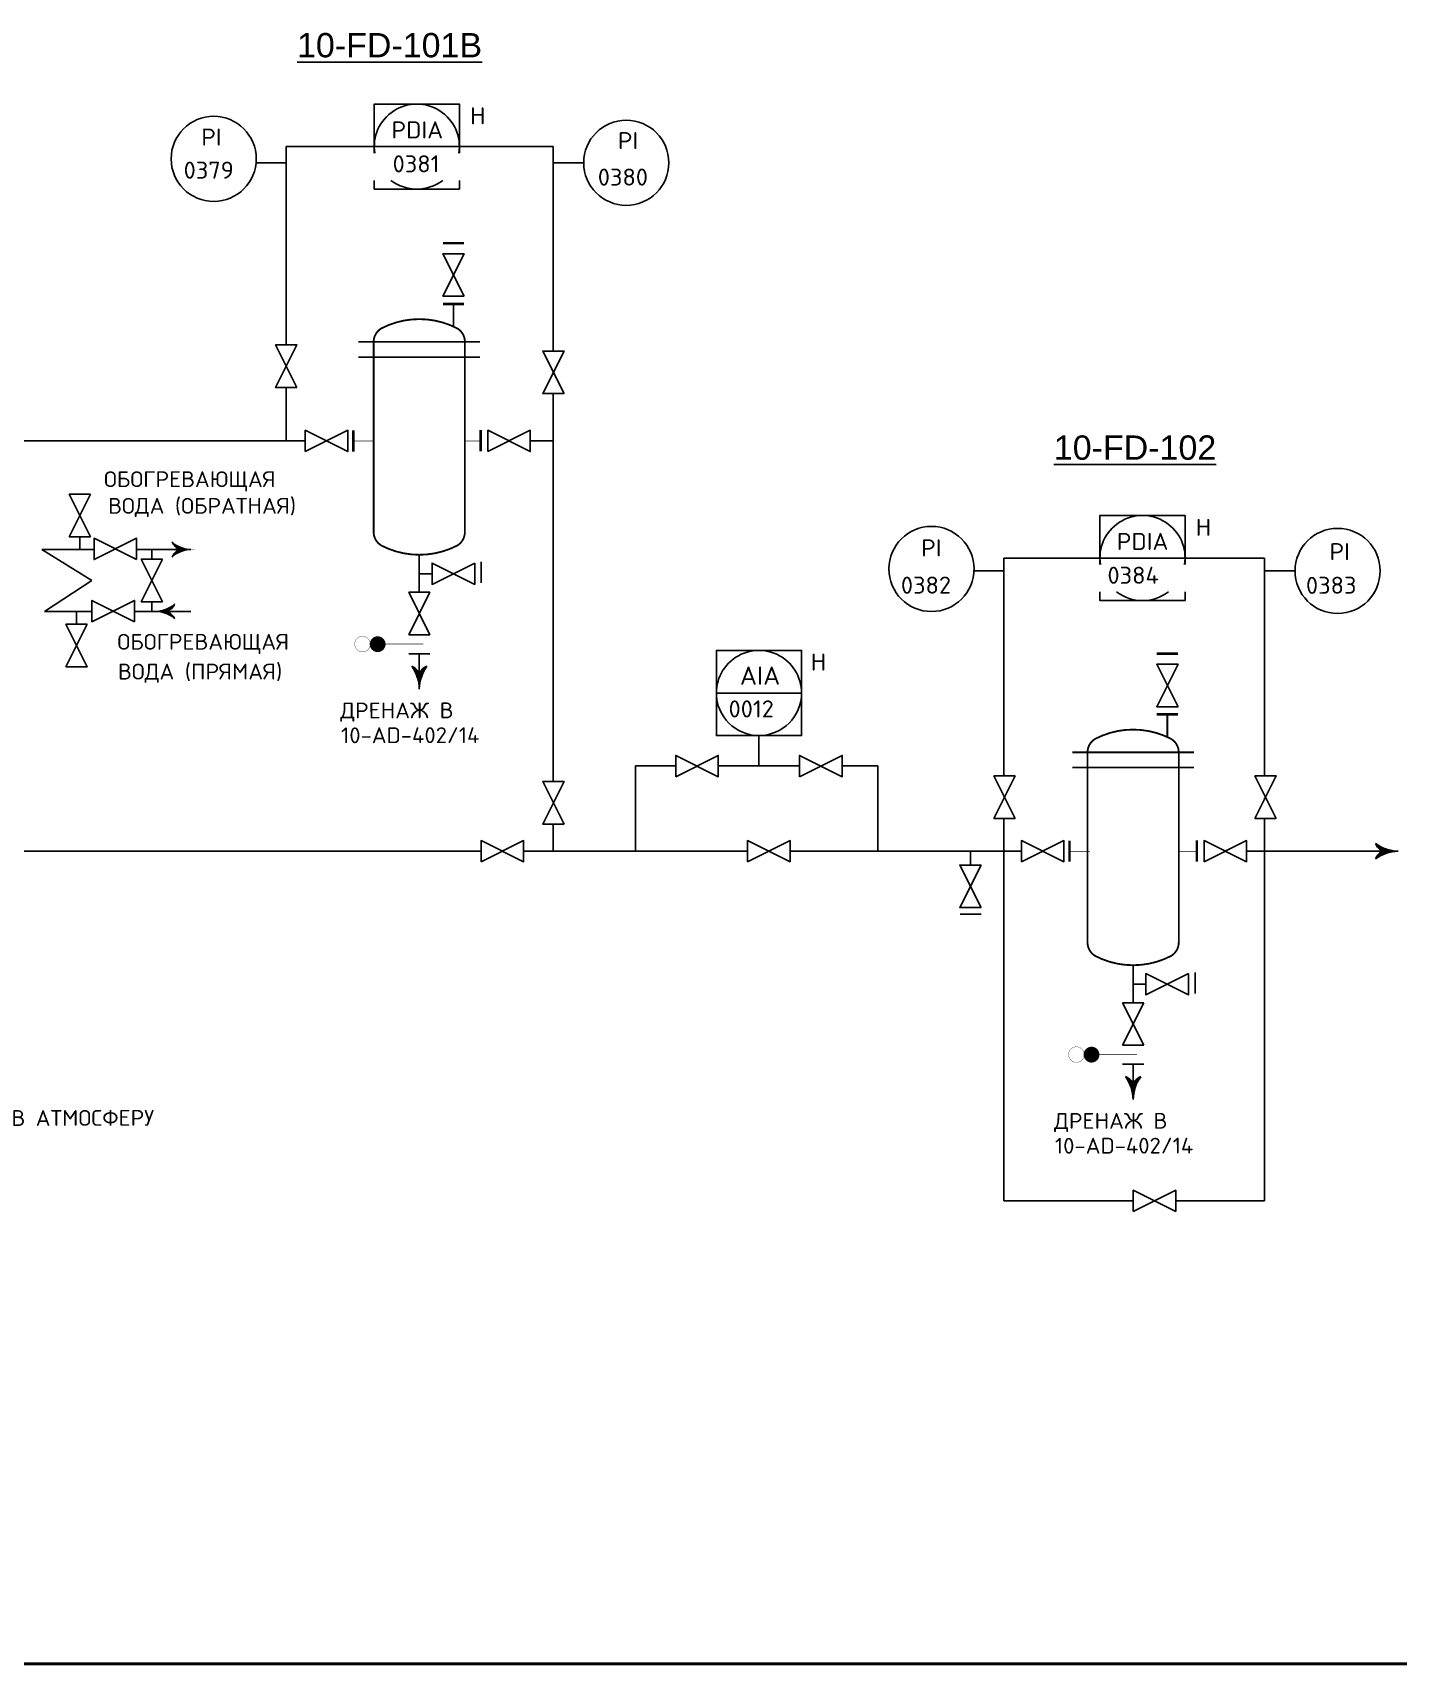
# Model space of a CAD drawing. Extents: x 273 to 369.6, y 155.2 to 188.3.
# Drawn here: x 294.56 to 305.79, y 159 to 172.42 of the extents above; entities that cross this region are included whole.
import ezdxf

# ---------------------------------------------------------------- set-up
doc = ezdxf.new("R2010")
doc.units = 0
doc.linetypes.add('DASH', pattern=[0.15625, 0.09375, -0.0625])
doc.layers.get('0').update_dxf_attribs({"linetype": 'CONTINUOUS'})
for name, color, linetype in [('IN-DIM', 163, 'CONTINUOUS'), ('IN-EQUIPMENT', 7, 'CONTINUOUS'), ('IN-INST-TAP', 7, 'CONTINUOUS'), ('IN-MIN-PROC', 7, 'CONTINUOUS'), ('IN-TEXT', 51, 'CONTINUOUS')]:
    doc.layers.add(name, color=color, linetype=linetype)
doc.styles.add('HELV', font='HELV', dxfattribs={"height": 0.15})
doc.styles.add('S1', font='SIMPLEX.shx')
doc.styles.add('SIMPLEX', font='SIMPLEX')

msp = doc.modelspace()

# ---------------------------------------------------------------- linework, layer by layer
at = {"linetype": 'CONTINUOUS'}
for p, q in [((297.373, 171.482), (298.073, 171.482)), ((303.339, 168.099), (304.039, 168.099)), ((300.186, 166.989), (300.886, 166.989))]:
    msp.add_line(p, q, dxfattribs=at)
at = {"color": 2}
for p, q in [((294.953, 168.169), (294.953, 168.274)), ((298.253, 167.894), (298.253, 168.067)), ((297.849, 167.969), (297.743, 167.969)), ((294.925, 167.555), (294.925, 167.66)), ((302.275, 165.574), (302.275, 165.679)), ((302.19, 165.17), (302.363, 165.17)), ((304.121, 164.519), (304.121, 164.692)), ((303.717, 164.594), (303.612, 164.594))]:
    msp.add_line(p, q, dxfattribs=at)
at = {"color": 5, "linetype": 'CONTINUOUS'}
for p, q in [((295.051, 167.913), (294.639, 168.169)), ((294.639, 168.169), (295.069, 168.169)), ((295.419, 168.169), (295.489, 168.169)), ((295.42, 168.169), (295.864, 168.169)), ((295.545, 168.169), (295.545, 168.09)), ((294.662, 167.66), (295.051, 167.913)), ((294.662, 167.66), (295.052, 167.66)), ((295.4, 167.66), (295.864, 167.66))]:
    msp.add_line(p, q, dxfattribs=at)
at = {"color": 5}
msp.add_line((295.545, 167.74), (295.545, 167.66), dxfattribs=at)
at = {"color": 6}
for p, q in [((274.75, 159.013), (352.218, 159.013, -0.005)), ((274.75, 159.002), (352.234, 159.002))]:
    msp.add_line(p, q, dxfattribs=at)
for points in [[(298.073, 171.428), (298.073, 171.832), (297.373, 171.832), (297.373, 171.428)], [(297.373, 171.204), (297.373, 171.132), (298.073, 171.132), (298.073, 171.204)], [(304.039, 168.045), (304.039, 168.449), (303.339, 168.449), (303.339, 168.045)], [(303.339, 167.821), (303.339, 167.749), (304.039, 167.749), (304.039, 167.821)], [(300.886, 166.935), (300.886, 167.339), (300.186, 167.339), (300.186, 166.935)], [(300.186, 166.989), (300.186, 166.639), (300.886, 166.639), (300.886, 166.989)]]:
    msp.add_lwpolyline(points)
at = {"color": 2, "const_width": 0.021}
for points in [[(297.937, 170.688), (298.112, 170.688)], [(303.806, 167.313), (303.981, 167.313)]]:
    msp.add_lwpolyline(points, dxfattribs=at)
at = {"color": 2}
for points in [[(298.112, 170.251), (297.937, 170.601), (298.112, 170.601), (297.937, 170.251)], [(296.737, 169.501), (296.562, 169.851), (296.737, 169.851), (296.562, 169.501)], [(298.933, 169.451), (298.758, 169.801), (298.933, 169.801), (298.758, 169.451)], [(296.805, 168.974), (297.155, 169.149), (297.155, 168.974), (296.805, 169.149)], [(298.306, 168.974), (298.656, 169.149), (298.656, 168.974), (298.306, 169.149)], [(295.04, 168.624), (294.865, 168.274), (295.04, 168.274), (294.865, 168.624)], [(295.419, 168.086), (295.069, 168.261), (295.069, 168.086), (295.419, 168.261)], [(295.632, 168.09), (295.457, 167.74), (295.632, 167.74), (295.457, 168.09)], [(298.199, 168.057), (297.849, 167.882), (297.849, 168.057), (298.199, 167.882)], [(295.402, 167.575), (295.052, 167.75), (295.052, 167.575), (295.402, 167.75)], [(295.013, 167.555), (294.838, 167.205), (295.013, 167.205), (294.838, 167.555)], [(303.981, 166.876), (303.806, 167.226), (303.981, 167.226), (303.806, 166.876)], [(299.851, 166.301), (300.201, 166.476), (300.201, 166.301), (299.851, 166.476)], [(300.87, 166.301), (301.22, 166.476), (301.22, 166.301), (300.87, 166.476)], [(298.933, 165.911), (298.758, 166.261), (298.933, 166.261), (298.758, 165.911)], [(302.642, 165.958), (302.467, 166.308), (302.642, 166.308), (302.467, 165.958)], [(304.788, 165.958), (304.613, 166.308), (304.788, 166.308), (304.613, 165.958)], [(298.251, 165.601), (298.601, 165.776), (298.601, 165.601), (298.251, 165.776)], [(300.441, 165.601), (300.791, 165.776), (300.791, 165.601), (300.441, 165.776)], [(302.693, 165.601), (303.043, 165.776), (303.043, 165.601), (302.693, 165.776)], [(304.195, 165.601), (304.545, 165.776), (304.545, 165.601), (304.195, 165.776)], [(302.362, 165.224), (302.187, 165.574), (302.362, 165.574), (302.187, 165.224)], [(304.067, 164.682), (303.717, 164.507), (303.717, 164.682), (304.067, 164.507)], [(303.612, 162.726), (303.962, 162.901), (303.962, 162.726), (303.612, 162.901)]]:
    msp.add_lwpolyline(points, close=True, dxfattribs=at)
at = {"color": 5}
for points in [[(295.775, 168.169, -0.206864), (295.712, 168.231, -0.206864)], [(295.775, 168.169, 0.206864), (295.712, 168.106, 0.206864)], [(295.67, 167.66, 0.206864), (295.732, 167.723, 0.206864)], [(295.67, 167.66, -0.206864), (295.732, 167.598, -0.206864)], [(297.743, 167.022, 0.150368), (297.681, 167.21, 0.150368)], [(297.743, 167.147, 0.206864), (297.681, 167.21, 0.206864)], [(297.743, 167.147, -0.206864), (297.806, 167.21, -0.206864)], [(303.612, 163.772, 0.206864), (303.549, 163.835)], [(303.612, 163.647, 0.150368), (303.549, 163.835)], [(303.612, 163.772, -0.206864), (303.674, 163.835)]]:
    msp.add_lwpolyline(points, format="xyb", dxfattribs=at)
for centre in [(296.053, 171.381), (299.445, 171.349), (301.954, 168.009), (305.293, 167.993)]:
    msp.add_circle(centre, 0.35)
for centre, start, end in [((297.723, 171.482), 351.1529, 188.8471), ((297.723, 171.482), 232.6037, 307.3963), ((303.689, 168.099), 351.1529, 188.8471), ((303.689, 168.099), 232.6037, 307.3963), ((300.536, 166.989), 351.1529, 188.8471), ((300.536, 166.989), 180, 0)]:
    msp.add_arc(centre, 0.35, start, end)
for centre in [(298.079, 167.014), (303.948, 163.639)]:
    msp.add_arc(centre, 0.336, 144.4623, 178.6678, dxfattribs=at)
for points in [[(295.746, 168.21), (295.72, 168.215), (295.712, 168.231)], [(295.746, 168.128), (295.72, 168.123), (295.712, 168.106)], [(295.782, 168.193), (295.731, 168.2), (295.746, 168.21), (295.72, 168.215)], [(295.782, 168.145), (295.731, 168.137), (295.746, 168.128), (295.72, 168.123)], [(295.82, 168.18), (295.744, 168.188), (295.782, 168.193), (295.731, 168.2)], [(295.82, 168.158), (295.744, 168.15), (295.782, 168.145), (295.731, 168.137)], [(295.86, 168.172), (295.758, 168.177), (295.82, 168.18), (295.744, 168.188)], [(295.86, 168.166), (295.758, 168.161), (295.82, 168.158), (295.744, 168.15)], [(295.9, 168.169), (295.775, 168.169), (295.86, 168.172), (295.758, 168.177)], [(295.9, 168.169), (295.775, 168.169), (295.86, 168.166), (295.758, 168.161)], [(295.698, 167.702), (295.724, 167.707), (295.732, 167.723)], [(295.545, 167.66), (295.67, 167.66), (295.585, 167.664), (295.686, 167.668)], [(295.545, 167.66), (295.67, 167.66), (295.585, 167.657), (295.686, 167.652)], [(295.585, 167.664), (295.686, 167.668), (295.624, 167.672), (295.701, 167.679)], [(295.585, 167.657), (295.686, 167.652), (295.624, 167.649), (295.701, 167.642)], [(295.624, 167.672), (295.701, 167.679), (295.662, 167.684), (295.713, 167.692)], [(295.624, 167.649), (295.701, 167.642), (295.662, 167.636), (295.713, 167.629)], [(295.662, 167.684), (295.713, 167.692), (295.698, 167.702), (295.724, 167.707)], [(295.662, 167.636), (295.713, 167.629), (295.698, 167.619), (295.724, 167.614)], [(295.698, 167.619), (295.724, 167.614), (295.732, 167.598)], [(297.702, 167.176), (297.697, 167.202), (297.681, 167.21)], [(297.719, 167.139), (297.712, 167.191), (297.702, 167.176), (297.697, 167.202)], [(297.732, 167.101), (297.725, 167.178), (297.719, 167.139), (297.712, 167.191)], [(297.755, 167.101), (297.762, 167.178), (297.767, 167.139), (297.775, 167.191)], [(297.767, 167.139), (297.775, 167.191), (297.785, 167.176), (297.79, 167.202)], [(297.785, 167.176), (297.79, 167.202), (297.806, 167.21)], [(297.74, 167.062), (297.735, 167.163), (297.732, 167.101), (297.725, 167.178)], [(297.743, 167.022), (297.743, 167.147), (297.74, 167.062), (297.735, 167.163)], [(297.743, 167.022), (297.743, 167.147), (297.747, 167.062), (297.751, 167.163)], [(297.747, 167.062), (297.751, 167.163), (297.755, 167.101), (297.762, 167.178)], [(303.571, 163.801), (303.566, 163.827), (303.549, 163.835)], [(303.588, 163.764), (303.58, 163.816), (303.571, 163.801), (303.566, 163.827)], [(303.636, 163.764), (303.643, 163.816), (303.653, 163.801), (303.658, 163.827)], [(303.653, 163.801), (303.658, 163.827), (303.674, 163.835)], [(303.601, 163.726), (303.593, 163.803), (303.588, 163.764), (303.58, 163.816)], [(303.609, 163.687), (303.604, 163.788), (303.601, 163.726), (303.593, 163.803)], [(303.612, 163.647), (303.612, 163.772), (303.609, 163.687), (303.604, 163.788)], [(303.612, 163.647), (303.612, 163.772), (303.615, 163.687), (303.62, 163.788)], [(303.615, 163.687), (303.62, 163.788), (303.623, 163.726), (303.631, 163.803)], [(303.623, 163.726), (303.631, 163.803), (303.636, 163.764), (303.643, 163.816)]]:
    msp.add_solid(points, dxfattribs=at)
at = {"layer": 'IN-DIM', "color": 5, "linetype": 'CONTINUOUS'}
for p, q in [((297.743, 168.126), (297.743, 167.817)), ((297.743, 167.312), (297.743, 167.022)), ((303.612, 164.751), (303.612, 164.442)), ((303.612, 163.937), (303.612, 163.647))]:
    msp.add_line(p, q, dxfattribs=at)
at = {"layer": 'IN-EQUIPMENT', "color": 2}
for p, q in [((297.656, 167.817), (297.831, 167.817)), ((297.831, 167.817), (297.656, 167.467)), ((297.831, 167.467), (297.656, 167.817)), ((297.656, 167.467), (297.831, 167.467)), ((297.656, 167.312), (297.831, 167.312)), ((303.699, 164.092), (303.524, 164.442)), ((303.699, 164.442), (303.524, 164.092)), ((303.524, 164.442), (303.699, 164.442)), ((303.524, 164.092), (303.699, 164.092)), ((303.524, 163.937), (303.699, 163.937))]:
    msp.add_line(p, q, dxfattribs=at)
at = {"layer": 'IN-EQUIPMENT', "color": 6}
for points, const_width in [([(297.937, 170.188), (298.112, 170.188)], 0.021), ([(298.025, 170.001), (298.025, 170.188)], 0.015), ([(297.243, 169.876), (298.243, 169.876)], 0.015), ([(297.243, 169.751), (298.243, 169.751)], 0.015), ([(297.201, 169.149), (297.201, 168.974)], 0.021), ([(297.201, 169.061), (297.368, 169.061)], 0.005), ([(298.118, 169.061), (298.248, 169.061)], 0.005), ([(298.248, 168.976), (298.248, 169.151)], 0.021), ([(303.806, 166.813), (303.981, 166.813)], 0.021), ([(303.893, 166.626), (303.893, 166.813)], 0.015), ([(303.112, 166.501), (304.112, 166.501)], 0.015), ([(303.112, 166.376), (304.112, 166.376)], 0.015), ([(303.089, 165.776), (303.089, 165.601)], 0.021), ([(304.136, 165.602), (304.136, 165.777)], 0.021), ([(303.089, 165.688), (303.257, 165.688)], 0.005), ([(303.987, 165.688), (304.136, 165.688)], 0.005)]:
    msp.add_lwpolyline(points, dxfattribs=dict(at, const_width=const_width))
at = {"layer": 'IN-EQUIPMENT', "color": 6, "const_width": 0.015}
for points in [[(298.118, 169.876, 0.267949), (298.054, 169.988, 0.242718), (297.433, 169.988, 0.267949), (297.368, 169.876)], [(297.368, 169.876), (297.368, 168.313, 0.267949), (297.433, 168.201, 0.242718), (298.054, 168.201, 0.267949), (298.118, 168.313), (298.118, 169.876)], [(303.987, 166.501, 0.267949), (303.922, 166.613, 0.242718), (303.302, 166.613, 0.267949), (303.237, 166.501)], [(303.237, 166.501), (303.237, 164.938, 0.267949), (303.302, 164.826, 0.242718), (303.922, 164.826, 0.267949), (303.987, 164.938), (303.987, 166.501)]]:
    msp.add_lwpolyline(points, format="xyb", dxfattribs=at)
at = {"layer": 'IN-EQUIPMENT', "color": 2}
for points, const_width in [([(297.276, 167.455, 1), (297.276, 167.327, 1)], 0.0025), ([(297.401, 167.423, 1), (297.401, 167.358, 1)], 0.065), ([(303.145, 164.08, 1), (303.145, 163.952, 1)], 0.0025), ([(303.27, 164.048, 1), (303.27, 163.983, 1)], 0.065)]:
    msp.add_lwpolyline(points, format="xyb", close=True, dxfattribs=dict(at, const_width=const_width))
at = {"layer": 'IN-EQUIPMENT', "color": 2, "const_width": 0.005}
for points in [[(297.464, 167.391), (297.776, 167.391)], [(303.332, 164.016), (303.645, 164.016)]]:
    msp.add_lwpolyline(points, dxfattribs=at)
at = {"layer": 'IN-INST-TAP', "color": 7}
for p, q in [((296.399, 171.349), (296.649, 171.349)), ((298.845, 171.349), (299.095, 171.349)), ((302.298, 167.993), (302.548, 167.993)), ((304.693, 167.993), (304.943, 167.993)), ((300.536, 166.389), (300.536, 166.639))]:
    msp.add_line(p, q, dxfattribs=at)
at = {"layer": 'IN-MIN-PROC', "color": 7}
for p, q in [((296.649, 171.482), (298.181, 171.482)), ((296.649, 169.851), (296.649, 171.482)), ((298.181, 171.482), (298.845, 171.482)), ((298.845, 171.482), (298.845, 169.801)), ((296.649, 169.063), (296.649, 169.501)), ((298.845, 169.451), (298.845, 169.063)), ((302.548, 168.099), (303.9, 168.099)), ((302.548, 166.308), (302.548, 168.099)), ((303.862, 168.099), (304.693, 168.099)), ((304.693, 168.099), (304.693, 166.308)), ((302.548, 166.118), (302.548, 166.126)), ((304.693, 166.126), (304.693, 166.118)), ((298.845, 166.086), (298.845, 166.085)), ((302.548, 165.688), (302.548, 165.958)), ((304.693, 165.958), (304.693, 165.688))]:
    msp.add_line(p, q, dxfattribs=at)
at = {"layer": 'IN-MIN-PROC', "color": 3}
for p, q in [((294.427, 169.063), (296.805, 169.063)), ((298.656, 169.063), (298.845, 169.063)), ((298.845, 169.063), (298.845, 166.261)), ((299.521, 166.389), (299.521, 165.688)), ((299.521, 166.389), (299.851, 166.389)), ((300.201, 166.389), (300.87, 166.389)), ((301.22, 166.389), (301.514, 166.389)), ((301.514, 166.389), (301.514, 165.688)), ((298.845, 165.911), (298.845, 165.688)), ((280.083, 165.688), (298.251, 165.688)), ((298.601, 165.688), (300.441, 165.688)), ((300.791, 165.688), (302.693, 165.688)), ((301.514, 165.688), (302.046, 165.688)), ((302.548, 165.688), (302.548, 162.813)), ((304.545, 165.688), (305.792, 165.688)), ((304.693, 162.813), (304.693, 165.688)), ((302.548, 162.813), (303.612, 162.813)), ((303.962, 162.813), (304.693, 162.813))]:
    msp.add_line(p, q, dxfattribs=at)
for points in [[(305.667, 165.688, -0.206864), (305.605, 165.751, -0.206864)], [(305.792, 165.688, 0.150368), (305.605, 165.626, 0.150368)], [(305.667, 165.688, 0.206864), (305.605, 165.626, 0.206864)]]:
    msp.add_lwpolyline(points, format="xyb", dxfattribs=at)
msp.add_arc((305.8, 166.024), 0.336, 234.4623, 268.6678, dxfattribs=at)
for points in [[(305.639, 165.729), (305.613, 165.734), (305.605, 165.751)], [(305.675, 165.712), (305.624, 165.72), (305.639, 165.729), (305.613, 165.734)], [(305.713, 165.7), (305.636, 165.707), (305.675, 165.712), (305.624, 165.72)], [(305.752, 165.691), (305.651, 165.696), (305.713, 165.7), (305.636, 165.707)], [(305.639, 165.647), (305.613, 165.642), (305.605, 165.626)], [(305.675, 165.664), (305.624, 165.657), (305.639, 165.647), (305.613, 165.642)], [(305.713, 165.677), (305.636, 165.67), (305.675, 165.664), (305.624, 165.657)], [(305.752, 165.685), (305.651, 165.68), (305.713, 165.677), (305.636, 165.67)], [(305.792, 165.688), (305.667, 165.688), (305.752, 165.691), (305.651, 165.696)], [(305.792, 165.688), (305.667, 165.688), (305.752, 165.685), (305.651, 165.68)]]:
    msp.add_solid(points, dxfattribs=at)

# ---------------------------------------------------------------- texts
at = {"layer": 'IN-DIM', "color": 7, "linetype": 'CONTINUOUS'}
for s, rotation, style, p in [('H', 0.1, 'SIMPLEX', (298.161, 171.665)), ('PI', 0.1, 'S1', (295.951, 171.49)), ('PDIA', 0.1, 'SIMPLEX', (297.515, 171.549)), ('PI', 0.1, 'S1', (299.376, 171.461)), ('0379', 0.1, 'S1', (295.806, 171.218)), ('0381', 0.1, 'S1', (297.524, 171.27)), ('0380', 0.1, 'S1', (299.211, 171.161)), ('H', 0.1, 'SIMPLEX', (304.127, 168.281)), ('PI', 0.3, 'S1', (301.87, 168.112)), ('PDIA', 0.1, 'SIMPLEX', (303.478, 168.165)), ('PI', 0.3, 'S1', (305.227, 168.081)), ('0384', 0.1, 'S1', (303.401, 167.887)), ('0382', 0.3, 'S1', (301.703, 167.805)), ('0383', 0.3, 'S1', (305.033, 167.804))]:
    msp.add_text(s, height=0.14, rotation=rotation, dxfattribs=dict(at, style=style)).set_placement(p)
at = {"layer": 'IN-DIM', "color": 7, "linetype": 'DASH'}
for s, height, style, p in [('H', 0.14, 'S1', (300.962, 167.173)), ('AIA', 0.15, 'SIMPLEX', (300.379, 167.057)), ('0012', 0.14, 'S1', (300.286, 166.788))]:
    msp.add_text(s, height=height, rotation=0.1, dxfattribs=dict(at, style=style)).set_placement(p)
at = {"layer": 'IN-DIM', "color": 1, "linetype": 'DASH', "style": 'SIMPLEX'}
for s, p in [('ДРЕНАЖ B', (297.093, 166.78)), ('10-AD-402/14', (297.1, 166.576)), ('В АТМОСФЕРУ', (294.39, 163.429)), ('ДРЕНАЖ B', (302.962, 163.405)), ('10-AD-402/14', (302.969, 163.201))]:
    msp.add_text(s, height=0.13, rotation=0.1, dxfattribs=at).set_placement(p)
at = {"layer": 'IN-TEXT', "color": 4, "style": 'HELV'}
for s, p in [('%%u10-FD-101B', (296.738, 172.216)), ('%%u10-FD-102', (302.96, 168.907))]:
    msp.add_text(s, height=0.2, dxfattribs=at).set_placement(p)
at = {"layer": 'IN-TEXT', "color": 1, "style": 'SIMPLEX'}
for s, p in [('ОБОГРЕВАЮЩАЯ', (295.151, 168.682)), ('ВОДА (ОБРАТНАЯ)', (295.185, 168.463)), ('ОБОГРЕВАЮЩАЯ', (295.261, 167.345)), ('ВОДА (ПРЯМАЯ)', (295.266, 167.1))]:
    msp.add_text(s, height=0.13, dxfattribs=at).set_placement(p)

doc.saveas('drawing.dxf')
